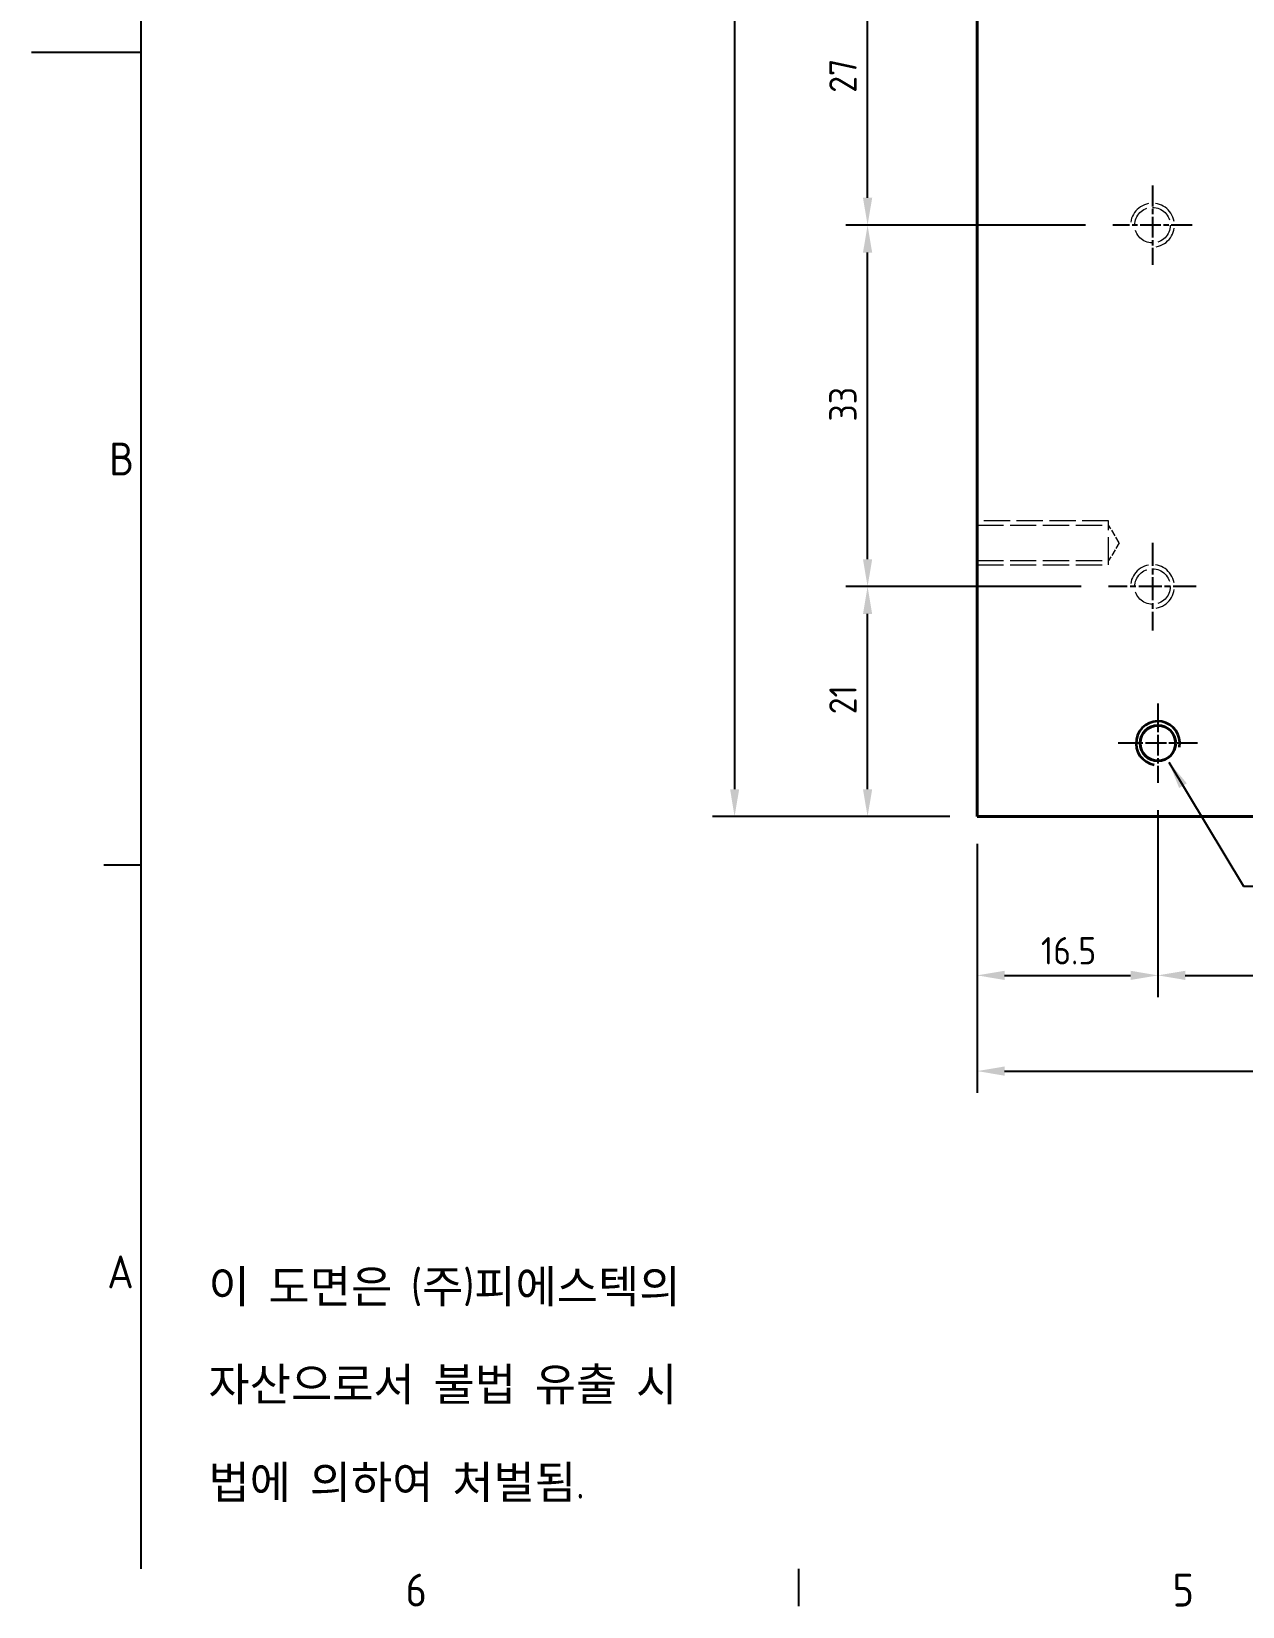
# Model space of a CAD drawing. Header units: millimetres. Extents: x 0 to 420, y 0 to 297.
# Drawn here: x 0 to 110.5, y 6.6 to 150.4 of the extents above; entities that cross this region are included whole.
import ezdxf

# ---------------------------------------------------------------- set-up
doc = ezdxf.new("R2010")
doc.units = ezdxf.units.MM
doc.linetypes.add('CHAIN', pattern=[0.3543, 0.2362, -0.0295, 0.0591, -0.0295])
doc.linetypes.add('DASHED', pattern=[0.2067, 0.1654, -0.0413])
doc.layers.get('0').update_dxf_attribs({"color": 3, "lineweight": 25})
for name, color, linetype, lineweight in [('가려진 것(ISO)', 2, 'DASHED', 18), ('가시적인 것(ISO)', 3, 'Continuous', 40), ('가시적인 좁은 것(ISO)', 3, 'Continuous', 35), ('경계(ISO)', 7, 'Continuous', 25), ('기호(ISO)', 5, 'Continuous', 25), ('중심 표식(ISO)', 1, 'Continuous', 25), ('치수(ISO)', 2, 'Continuous', 25)]:
    doc.layers.add(name, color=color, linetype=linetype, lineweight=lineweight)
doc.styles.add('문자 텍스트_PSTEK_POSCO', font='isocp.shx')
doc.styles.add('치수 텍스트_PSTEK_POSCO', font='isocp.shx')
doc.dimstyles.new('치수_PSTEK_POSCO', dxfattribs={"dimtxt": 2.5, "dimasz": 2.5, "dimexe": 2, "dimexo": 2.5, "dimgap": 1, "dimtad": 1, "dimrnd": 1e-08, "dimdsep": 46, "dimtxsty": '치수 텍스트_PSTEK_POSCO', "dimcen": 0.09, "dimdle": 10, "dimclrd": 7, "dimclre": 7, "dimclrt": 2, "dimadec": 1, "dimazin": 2, "dimtfac": 1, "dimtmove": 0, "dimatfit": 3, "dimfxl": 0, "dimtolj": 1, "dimlwd": -1, "dimlwe": -1, "dimarcsym": 0})
doc.dimstyles.new('치수_PSTEK_POSCO$7', dxfattribs={"dimtxt": 2.5, "dimasz": 2.5, "dimexe": 2, "dimexo": 2.5, "dimgap": 1, "dimtad": 1, "dimrnd": 1e-08, "dimdsep": 46, "dimtxsty": '치수 텍스트_PSTEK_POSCO', "dimcen": 0.09, "dimdle": 10, "dimclrd": 7, "dimclre": 7, "dimclrt": 2, "dimadec": 1, "dimazin": 2, "dimtfac": 1, "dimtmove": 0, "dimatfit": 3, "dimfxl": 0, "dimtolj": 1, "dimlwd": -1, "dimlwe": -1, "dimarcsym": 0})

# ---------------------------------------------------------------- blocks, each defined once
blk = doc.blocks.new('경계 Default Border')
at = {"layer": '경계(ISO)'}
for p, q in [((10, 74.25), (6.6, 74.25)), ((70, 10), (70, 6.6))]:
    blk.add_line(p, q, dxfattribs=at)
at = {"layer": '경계(ISO)', "flags": 128}
for points in [[(10, 10), (10, 287)], [(0, 148.5), (10, 148.5)]]:
    blk.add_lwpolyline(points, dxfattribs=at)
at = {"layer": '경계(ISO)', "color": 2, "char_height": 3, "attachment_point": 7, "style": '문자 텍스트_PSTEK_POSCO'}
for s, insert in [('B', (7.08, 109.85)), ('A', (6.91, 35.62)), ('6', (34.14, 6.57)), ('5', (104.14, 6.57))]:
    blk.add_mtext(s, dxfattribs=dict(at, insert=insert))
blk = doc.blocks.new('*D22')
at = {"layer": 'Defpoints', "color": 0}
for p in [(76.31, 132.7), (98.69, 132.7), (98.31, 99.7)]:
    blk.add_point(p, dxfattribs=at)
at = {"layer": '치수(ISO)', "color": 7}
for p, q in [((96.19, 132.7), (74.31, 132.7)), ((76.31, 102.2), (76.31, 130.2)), ((95.81, 99.7), (74.31, 99.7))]:
    blk.add_line(p, q, dxfattribs=at)
for points in [[(75.89, 130.2), (76.73, 130.2), (76.31, 132.7)], [(75.89, 102.2), (76.73, 102.2), (76.31, 99.7)]]:
    blk.add_solid(points, dxfattribs=at)
at = {"layer": '치수(ISO)', "color": 2, "insert": (74.06, 114.77), "char_height": 2.5, "attachment_point": 4, "rotation": 90, "style": '치수 텍스트_PSTEK_POSCO'}
blk.add_mtext('\\A1;33', dxfattribs=at)
blk = doc.blocks.new('*D33')
at = {"layer": 'Defpoints', "color": 0}
for p in [(76.31, 99.7), (98.31, 99.7), (86.31, 78.7)]:
    blk.add_point(p, dxfattribs=at)
at = {"layer": '치수(ISO)', "color": 7}
for p, q in [((95.81, 99.7), (74.31, 99.7)), ((76.31, 81.2), (76.31, 97.2)), ((83.81, 78.7), (74.31, 78.7))]:
    blk.add_line(p, q, dxfattribs=at)
for points in [[(75.89, 97.2), (76.73, 97.2), (76.31, 99.7)], [(75.89, 81.2), (76.73, 81.2), (76.31, 78.7)]]:
    blk.add_solid(points, dxfattribs=at)
at = {"layer": '치수(ISO)', "color": 2, "insert": (74.06, 88.04), "char_height": 2.5, "attachment_point": 4, "rotation": 90, "style": '치수 텍스트_PSTEK_POSCO'}
blk.add_mtext('\\A1;21', dxfattribs=at)
blk = doc.blocks.new('*D34')
at = {"layer": 'Defpoints', "color": 0}
for p in [(102.81, 81.78), (86.31, 78.7), (102.81, 64.2)]:
    blk.add_point(p, dxfattribs=at)
at = {"layer": '치수(ISO)', "color": 7}
for p, q in [((102.81, 79.28), (102.81, 62.2)), ((86.31, 76.2), (86.31, 62.2)), ((88.81, 64.2), (100.31, 64.2))]:
    blk.add_line(p, q, dxfattribs=at)
for points in [[(88.81, 64.62), (88.81, 63.78), (86.31, 64.2)], [(100.31, 64.62), (100.31, 63.78), (102.81, 64.2)]]:
    blk.add_solid(points, dxfattribs=at)
at = {"layer": '치수(ISO)', "color": 2, "insert": (92.13, 66.45), "char_height": 2.5, "attachment_point": 4, "style": '치수 텍스트_PSTEK_POSCO'}
blk.add_mtext('\\A1;16.5', dxfattribs=at)
blk = doc.blocks.new('*D35')
at = {"layer": 'Defpoints', "color": 0}
for p in [(102.81, 81.78), (259.81, 81.78), (259.81, 64.2)]:
    blk.add_point(p, dxfattribs=at)
at = {"layer": '치수(ISO)', "color": 7}
for p, q in [((102.81, 79.28), (102.81, 62.2)), ((259.81, 79.28), (259.81, 62.2)), ((105.31, 64.2), (257.31, 64.2))]:
    blk.add_line(p, q, dxfattribs=at)
for points in [[(105.31, 64.62), (105.31, 63.78), (102.81, 64.2)], [(257.31, 64.62), (257.31, 63.78), (259.81, 64.2)]]:
    blk.add_solid(points, dxfattribs=at)
at = {"layer": '치수(ISO)', "color": 2, "insert": (179.31, 66.45), "char_height": 2.5, "attachment_point": 4, "style": '치수 텍스트_PSTEK_POSCO'}
blk.add_mtext('\\A1;157', dxfattribs=at)
blk = doc.blocks.new('*D40')
at = {"layer": 'Defpoints', "color": 0}
for p in [(88.31, 230.7), (64.17, 78.7), (86.31, 78.7)]:
    blk.add_point(p, dxfattribs=at)
at = {"layer": '치수(ISO)', "color": 7}
for p, q in [((85.81, 230.7), (62.17, 230.7)), ((64.17, 228.2), (64.17, 81.2)), ((83.81, 78.7), (62.17, 78.7))]:
    blk.add_line(p, q, dxfattribs=at)
for points in [[(63.76, 228.2), (64.59, 228.2), (64.17, 230.7)], [(63.76, 81.2), (64.59, 81.2), (64.17, 78.7)]]:
    blk.add_solid(points, dxfattribs=at)
at = {"layer": '치수(ISO)', "color": 2, "insert": (61.92, 152.62), "char_height": 2.5, "attachment_point": 4, "rotation": 90, "style": '치수 텍스트_PSTEK_POSCO'}
blk.add_mtext('\\A1;152', dxfattribs=at)
blk = doc.blocks.new('*D41')
at = {"layer": 'Defpoints', "color": 0}
for p in [(76.31, 159.7), (104.31, 159.7), (98.69, 132.7)]:
    blk.add_point(p, dxfattribs=at)
at = {"layer": '치수(ISO)', "color": 7}
for p, q in [((101.81, 159.7), (74.31, 159.7)), ((76.31, 135.2), (76.31, 157.2)), ((96.19, 132.7), (74.31, 132.7))]:
    blk.add_line(p, q, dxfattribs=at)
for points in [[(75.89, 157.2), (76.73, 157.2), (76.31, 159.7)], [(75.89, 135.2), (76.73, 135.2), (76.31, 132.7)]]:
    blk.add_solid(points, dxfattribs=at)
at = {"layer": '치수(ISO)', "color": 2, "insert": (74.06, 144.79), "char_height": 2.5, "attachment_point": 4, "rotation": 90, "style": '치수 텍스트_PSTEK_POSCO'}
blk.add_mtext('\\A1;27', dxfattribs=at)
blk = doc.blocks.new('*D42')
at = {"layer": 'Defpoints', "color": 0}
for p in [(86.31, 78.7), (276.31, 78.7), (276.31, 55.46)]:
    blk.add_point(p, dxfattribs=at)
at = {"layer": '치수(ISO)', "color": 7}
for p, q in [((86.31, 76.2), (86.31, 53.46)), ((276.31, 76.2), (276.31, 53.46)), ((88.81, 55.46), (273.81, 55.46))]:
    blk.add_line(p, q, dxfattribs=at)
for points in [[(88.81, 55.88), (88.81, 55.04), (86.31, 55.46)], [(273.81, 55.88), (273.81, 55.04), (276.31, 55.46)]]:
    blk.add_solid(points, dxfattribs=at)
at = {"layer": '치수(ISO)', "color": 2, "insert": (179.3, 57.71), "char_height": 2.5, "attachment_point": 4, "style": '치수 텍스트_PSTEK_POSCO'}
blk.add_mtext('\\A1;190', dxfattribs=at)

msp = doc.modelspace()

# ---------------------------------------------------------------- linework, layer by layer
at = {"layer": '가려진 것(ISO)', "ltscale": 14.513788}
for p, q in [((98.3101, 105.6997), (86.3101, 105.6997)), ((86.3101, 105.3207), (98.3101, 105.3207)), ((86.3101, 102.0787), (98.3101, 102.0787)), ((86.3101, 101.6997), (98.3101, 101.6997))]:
    msp.add_line(p, q, dxfattribs=at)
at = {"layer": '가려진 것(ISO)', "ltscale": 15.198803}
msp.add_line((98.3101, 101.6997), (98.3101, 105.6997), dxfattribs=at)
at = {"layer": '가려진 것(ISO)', "ltscale": 3.601896}
for q in [(98.3101, 105.3207), (98.3101, 102.0787)]:
    msp.add_line((99.2841, 103.6997), q, dxfattribs=at)
at = {"layer": '가려진 것(ISO)', "ltscale": 12.31863}
for centre in [(102.3101, 132.6997), (102.3101, 99.6997)]:
    msp.add_circle(centre, 1.621, dxfattribs=at)
at = {"layer": '가려진 것(ISO)', "ltscale": 15.198803}
for centre in [(102.3101, 132.6997), (102.3101, 99.6997)]:
    msp.add_arc(centre, 2, 280, 190, dxfattribs=at)
at = {"layer": '가시적인 것(ISO)'}
for p, q in [((86.3101, 228.6997), (86.3101, 78.6997)), ((86.3101, 78.6997), (276.3101, 78.6997))]:
    msp.add_line(p, q, dxfattribs=at)
msp.add_circle((102.8101, 85.3997), 1.621, dxfattribs=at)
at = {"layer": '가시적인 좁은 것(ISO)'}
msp.add_arc((102.8101, 85.3997), 2, 350, 260, dxfattribs=at)
at = {"layer": '중심 표식(ISO)', "linetype": 'CHAIN', "ltscale": 8.047264}
for p, q in [((102.3101, 136.3207), (102.3101, 129.0787)), ((105.9311, 132.6997), (98.6891, 132.6997)), ((102.8101, 89.0207), (102.8101, 81.7787)), ((106.4311, 85.3997), (99.1891, 85.3997))]:
    msp.add_line(p, q, dxfattribs=at)
at = {"layer": '중심 표식(ISO)', "linetype": 'CHAIN', "ltscale": 8.88956}
for p, q in [((102.3101, 103.6997), (102.3101, 95.6997)), ((106.3101, 99.6997), (98.3101, 99.6997))]:
    msp.add_line(p, q, dxfattribs=at)

# ---------------------------------------------------------------- block references
msp.add_blockref('경계 Default Border', (0, 0))

# ---------------------------------------------------------------- texts
at = {"layer": '기호(ISO)', "color": 7, "insert": (16.1495, 26.6958), "char_height": 3, "width": 51.640053, "attachment_point": 4, "line_spacing_factor": 1.78626, "style": '문자 텍스트_PSTEK_POSCO'}
msp.add_mtext('{이 도면은 (주)피에스텍의\\P자산으로서 불법 유출 시 \\P법에 의하여 처벌됨.}', dxfattribs=at)

# ---------------------------------------------------------------- dimensions: what is measured, and where the dimension line sits
at = {"layer": '치수(ISO)', "color": 7}
for base, p1, p2, angle, picture, middle in [((64.1725, 78.6997), (88.3101, 230.6997), (86.3101, 78.6997), 90, '*D40', (64.1725, 154.6997)), ((76.3101, 159.6997), (98.6891, 132.6997), (104.3101, 159.6997), 90, '*D41', (76.3101, 146.1997)), ((76.3101, 132.6997), (98.3101, 99.6997), (98.6891, 132.6997), 90, '*D22', (76.3101, 116.1997)), ((76.3101, 99.6997), (86.3101, 78.6997), (98.3101, 99.6997), 270, '*D33', (76.3101, 89.1997)), ((102.8101, 64.1986), (86.3101, 78.6997), (102.8101, 81.7787), 180, '*D34', (94.5601, 64.1986)), ((259.8101, 64.1986), (102.8101, 81.7787), (259.8101, 81.7787), 180, '*D35', (181.3101, 64.1986)), ((276.3101, 55.4585), (86.3101, 78.6997), (276.3101, 78.6997), 180, '*D42', (181.3101, 55.4585))]:
    dim = msp.add_linear_dim(base=base, p1=p1, p2=p2, angle=angle, dimstyle='치수_PSTEK_POSCO', override={"dimdec": 2, "dimtp": 0, "dimtm": 0, "dimtdec": 2, "dimtofl": 0, "dimatfit": 1}, dxfattribs=at)
    dim.commit()
    dim.dimension.update_dxf_attribs({"geometry": picture, "text_midpoint": middle, "dimtype": 160})

# ---------------------------------------------------------------- leaders
at = {"layer": '기호(ISO)', "color": 7, "annotation_type": 0, "has_hookline": 1, "hookline_direction": 0, "text_width": 13.0635}
msp.add_leader([(103.8101, 83.6676), (110.6059, 72.3433), (113.1059, 72.3433)], dimstyle='치수_PSTEK_POSCO$7', override={"dimtad": 0}, dxfattribs=at)

doc.saveas('drawing.dxf')
